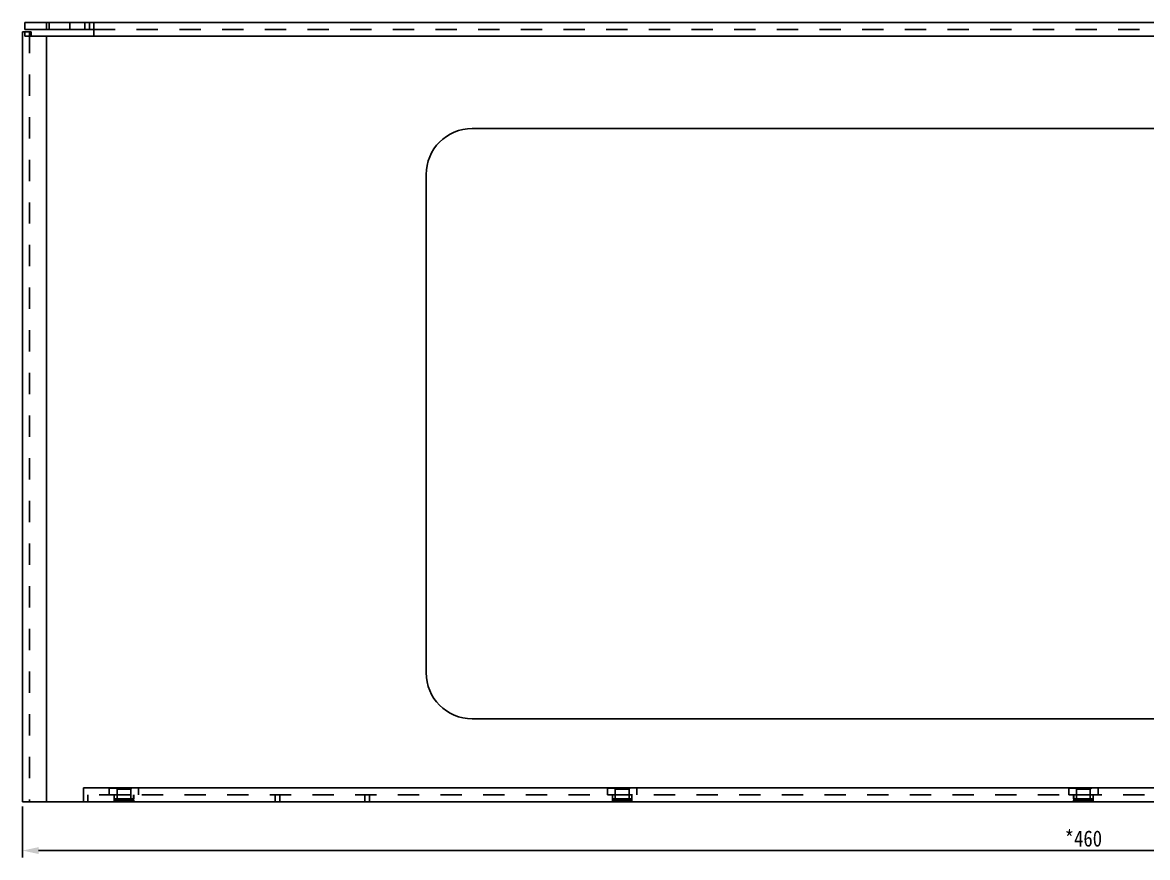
# Model space of a CAD drawing. Header units: millimetres. Extents: x -177 to 18421, y -5017 to 3255.
# Drawn here: x 5698.1 to 5942, y -3009.2 to -2828.1 of the extents above; entities that cross this region are included whole.
import ezdxf

# ---------------------------------------------------------------- set-up
doc = ezdxf.new("R2010")
doc.units = ezdxf.units.MM
doc.header["$LTSCALE"] = 46.255
doc.header["$PDMODE"] = 3
doc.header["$PDSIZE"] = 8
doc.linetypes.add('HIDDEN', pattern=[0.2, 0.1, -0.1])
doc.layers.get('0').update_dxf_attribs({"linetype": 'CONTINUOUS'})
doc.layers.get('Defpoints').update_dxf_attribs({"linetype": 'CONTINUOUS'})
doc.layers.add('02___PRT_ALL_AXES', color=7, linetype='CONTINUOUS')
doc.layers.add('DEFAULT_2', color=8, linetype='HIDDEN')
doc.styles.get("Standard").update_dxf_attribs({"font": 'txt', "width": 0.85})
doc.dimstyles.new('DIMSTYLE_1', dxfattribs={"dimtxt": 3.5, "dimasz": 3.5, "dimexe": 1.5, "dimexo": 1, "dimgap": 0.875, "dimtad": 1, "dimdsep": 46, "dimtxsty": 'Standard', "dimblk": '_FILLED', "dimcen": 0.09, "dimadec": 0, "dimazin": 0, "dimtp": 0.01, "dimtm": 0.01, "dimtfac": 1, "dimtofl": 0, "dimtmove": 0, "dimatfit": 3, "dimldrblk": '_FILLED', "dimfxl": 0, "dimtolj": 1, "dimarcsym": 0})

# ---------------------------------------------------------------- blocks, each defined once
blk = doc.blocks.new('_FILLED')
at = {"color": 0, "linetype": 'ByBlock'}
blk.add_solid([(0, 0), (-1, 0.214), (-1, -0.214)], dxfattribs=at)
blk = doc.blocks.new('*D70')
at = {"color": 0, "linetype": 'Continuous', "lineweight": -2, "transparency": 16777216}
for p, q in [((5698.11, -2998.11), (5698.11, -3009.2)), ((6158.11, -2998.11), (6158.11, -3009.2)), ((5701.61, -3007.7), (6154.61, -3007.7))]:
    blk.add_line(p, q, dxfattribs=at)
at = {"layer": 'Defpoints', "color": 0, "linetype": 'Continuous', "transparency": 16777216}
for p in [(5698.11, -2997.11), (6158.11, -2997.11), (6158.11, -3007.7)]:
    blk.add_point(p, dxfattribs=at)
at = {"color": 0, "linetype": 'Continuous', "lineweight": -2, "transparency": 16777216, "xscale": 3.5, "yscale": 3.5, "zscale": 3.5, "rotation": 180}
blk.add_blockref('_FILLED', (5698.11, -3007.7), dxfattribs=at)
at = {"color": 0, "linetype": 'Continuous', "lineweight": -2, "transparency": 16777216, "xscale": 3.5, "yscale": 3.5, "zscale": 3.5}
blk.add_blockref('_FILLED', (6158.11, -3007.7), dxfattribs=at)
at = {"color": 0, "linetype": 'Continuous', "transparency": 16777216, "insert": (5928.11, -3003.33), "char_height": 3.5, "width": 17, "attachment_point": 2}
blk.add_mtext('\\A1;*460', dxfattribs=at)

msp = doc.modelspace()

# ---------------------------------------------------------------- linework, layer by layer
at = {"color": 7, "linetype": 'Continuous'}
for p, q in [((5698.608, -2828.109), (5698.608, -2829.609)), ((5703.308, -2828.109), (5703.308, -2829.609)), ((5711.608, -2829.609), (5711.608, -2828.109)), ((5712.608, -2829.609), (5712.608, -2828.109)), ((5698.597, -2830.109), (5699.956, -2830.109)), ((5698.608, -2829.609), (5713.608, -2829.609)), ((5699.956, -2830.109), (5699.956, -2831.109))]:
    msp.add_line(p, q, dxfattribs=at)
at = {"color": 3, "linetype": 'Continuous'}
for p, q in [((5698.608, -2828.109), (6157.608, -2828.109)), ((5713.608, -2828.109), (5713.608, -2831.109)), ((5698.108, -2830.109), (5698.108, -2997.109)), ((5698.597, -2830.109), (5698.108, -2830.109)), ((5698.597, -2830.109), (5698.597, -2831.109)), ((5698.597, -2831.109), (6157.62, -2831.109)), ((5703.308, -2831.109), (5703.308, -2997.109)), ((5795.608, -2851.109), (6060.608, -2851.109)), ((5785.608, -2969.109), (5785.608, -2861.109)), ((6060.608, -2979.109), (5795.608, -2979.109)), ((5711.308, -2994.109), (5711.308, -2997.109)), ((6144.908, -2994.109), (5711.308, -2994.109)), ((6158.108, -2997.109), (5698.108, -2997.109))]:
    msp.add_line(p, q, dxfattribs=at)
for centre, start, end in [((5795.608, -2861.109), 90, 180), ((5795.608, -2969.109), 180, 270)]:
    msp.add_arc(centre, 10, start, end, dxfattribs=at)
at = {"layer": '02___PRT_ALL_AXES', "color": 8, "linetype": 'HIDDEN'}
for p, q in [((5703.858, -2828.109), (5703.858, -2829.609)), ((5703.858, -2828.109), (5708.358, -2828.109)), ((5708.358, -2828.109), (5708.358, -2829.609)), ((5703.858, -2829.609), (5708.358, -2829.609)), ((5716.933, -2994.109), (5716.933, -2995.609)), ((5718.608, -2994.409), (5718.608, -2996.979)), ((5721.608, -2994.409), (5721.608, -2996.979)), ((5723.283, -2994.109), (5723.283, -2995.609)), ((5824.933, -2994.109), (5824.933, -2995.609)), ((5826.608, -2994.409), (5826.608, -2996.979)), ((5829.608, -2994.409), (5829.608, -2996.979)), ((5831.283, -2994.109), (5831.283, -2995.609)), ((5924.933, -2994.109), (5924.933, -2995.609)), ((5926.608, -2994.409), (5926.608, -2996.979)), ((5929.608, -2994.409), (5929.608, -2996.979)), ((5931.283, -2994.109), (5931.283, -2995.609)), ((5716.933, -2995.609), (5723.283, -2995.609)), ((5717.998, -2995.609), (5717.998, -2996.459)), ((5718.198, -2996.459), (5717.998, -2996.849)), ((5717.998, -2996.459), (5722.218, -2996.459)), ((5717.998, -2996.849), (5717.998, -2996.979)), ((5717.998, -2996.849), (5722.218, -2996.849)), ((5717.998, -2996.979), (5722.218, -2996.979)), ((5718.008, -2995.609), (5718.008, -2997.109)), ((5718.008, -2997.109), (5722.208, -2997.109)), ((5722.018, -2996.459), (5722.218, -2996.849)), ((5722.208, -2995.609), (5722.208, -2997.109)), ((5722.218, -2995.609), (5722.218, -2996.459)), ((5722.218, -2996.849), (5722.218, -2996.979)), ((5824.933, -2995.609), (5831.283, -2995.609)), ((5825.998, -2995.609), (5825.998, -2996.459)), ((5825.998, -2996.459), (5830.218, -2996.459)), ((5826.198, -2996.459), (5825.998, -2996.849)), ((5825.998, -2996.849), (5825.998, -2996.979)), ((5825.998, -2996.849), (5830.218, -2996.849)), ((5825.998, -2996.979), (5830.218, -2996.979)), ((5826.008, -2995.609), (5826.008, -2997.109)), ((5826.008, -2997.109), (5830.208, -2997.109)), ((5830.018, -2996.459), (5830.218, -2996.849)), ((5830.208, -2995.609), (5830.208, -2997.109)), ((5830.218, -2995.609), (5830.218, -2996.459)), ((5830.218, -2996.849), (5830.218, -2996.979)), ((5924.933, -2995.609), (5931.283, -2995.609)), ((5925.998, -2995.609), (5925.998, -2996.459)), ((5925.998, -2996.459), (5930.218, -2996.459)), ((5926.198, -2996.459), (5925.998, -2996.849)), ((5925.998, -2996.849), (5930.218, -2996.849)), ((5925.998, -2996.849), (5925.998, -2996.979)), ((5925.998, -2996.979), (5930.218, -2996.979)), ((5926.008, -2995.609), (5926.008, -2997.109)), ((5926.008, -2997.109), (5930.208, -2997.109)), ((5930.018, -2996.459), (5930.218, -2996.849)), ((5930.208, -2995.609), (5930.208, -2997.109)), ((5930.218, -2995.609), (5930.218, -2996.459)), ((5930.218, -2996.849), (5930.218, -2996.979))]:
    msp.add_line(p, q, dxfattribs=at)
at = {"layer": 'DEFAULT_2', "color": 8, "linetype": 'HIDDEN'}
for p, q in [((5699.608, -2830.109), (5699.608, -2997.109)), ((5713.608, -2829.609), (6142.608, -2829.609)), ((5716.946, -2994.109), (5716.946, -2994.159)), ((5716.946, -2994.159), (5719.441, -2994.159)), ((5716.956, -2994.109), (5716.956, -2994.159)), ((5716.96, -2994.109), (5716.96, -2994.159)), ((5716.984, -2994.109), (5716.984, -2994.159)), ((5717.017, -2994.109), (5717.017, -2994.159)), ((5717.031, -2994.109), (5717.031, -2994.159)), ((5717.072, -2994.109), (5717.072, -2994.159)), ((5717.083, -2994.109), (5717.083, -2994.159)), ((5717.088, -2994.109), (5717.088, -2994.159)), ((5717.109, -2994.109), (5717.109, -2994.159)), ((5717.119, -2994.109), (5717.119, -2994.159)), ((5717.121, -2994.109), (5717.121, -2994.159)), ((5717.148, -2994.109), (5717.148, -2994.159)), ((5717.156, -2994.109), (5717.156, -2994.159)), ((5717.202, -2994.109), (5717.202, -2994.159)), ((5717.209, -2994.109), (5717.209, -2994.159)), ((5717.21, -2994.109), (5717.21, -2994.159)), ((5717.22, -2994.109), (5717.22, -2994.159)), ((5717.222, -2994.109), (5717.222, -2994.159)), ((5717.252, -2994.109), (5717.252, -2994.159)), ((5717.285, -2994.109), (5717.285, -2994.159)), ((5717.314, -2994.109), (5717.314, -2994.159)), ((5717.333, -2994.109), (5717.333, -2994.159)), ((5717.346, -2994.109), (5717.346, -2994.159)), ((5717.383, -2994.109), (5717.383, -2994.159)), ((5717.384, -2994.109), (5717.384, -2994.159)), ((5717.392, -2994.109), (5717.392, -2994.159)), ((5717.396, -2994.109), (5717.396, -2994.159)), ((5717.397, -2994.109), (5717.397, -2994.159)), ((5717.4, -2994.109), (5717.4, -2994.159)), ((5717.408, -2994.109), (5717.408, -2994.159)), ((5717.445, -2994.109), (5717.445, -2994.159)), ((5717.45, -2994.109), (5717.45, -2994.159)), ((5717.456, -2994.109), (5717.456, -2994.159)), ((5717.476, -2994.109), (5717.476, -2994.159)), ((5717.477, -2994.109), (5717.477, -2994.159)), ((5717.497, -2994.109), (5717.497, -2994.159)), ((5717.513, -2994.109), (5717.513, -2994.159)), ((5717.519, -2994.109), (5717.519, -2994.159)), ((5717.52, -2994.109), (5717.52, -2994.159)), ((5717.524, -2994.109), (5717.524, -2994.159)), ((5717.527, -2994.109), (5717.527, -2994.159)), ((5717.536, -2994.109), (5717.536, -2994.159)), ((5717.556, -2994.109), (5717.556, -2994.159)), ((5717.575, -2994.109), (5717.575, -2994.159)), ((5717.608, -2994.109), (5717.608, -2994.159)), ((5717.637, -2994.109), (5717.637, -2994.159)), ((5717.679, -2994.109), (5717.679, -2994.159)), ((5717.692, -2994.109), (5717.692, -2994.159)), ((5717.726, -2994.109), (5717.726, -2994.159)), ((5717.734, -2994.109), (5717.734, -2994.159)), ((5717.744, -2994.109), (5717.744, -2994.159)), ((5717.767, -2994.109), (5717.767, -2994.159)), ((5717.778, -2994.109), (5717.778, -2994.159)), ((5717.79, -2994.109), (5717.79, -2994.159)), ((5717.796, -2994.109), (5717.796, -2994.159)), ((5717.806, -2994.109), (5717.806, -2994.159)), ((5717.815, -2994.109), (5717.815, -2994.159)), ((5717.823, -2994.109), (5717.823, -2994.159)), ((5717.855, -2994.109), (5717.855, -2994.159)), ((5717.858, -2994.109), (5717.858, -2994.159)), ((5717.862, -2994.109), (5717.862, -2994.159)), ((5717.868, -2994.109), (5717.868, -2994.159)), ((5717.876, -2994.109), (5717.876, -2994.159)), ((5717.883, -2994.109), (5717.883, -2994.159)), ((5717.916, -2994.109), (5717.916, -2994.159)), ((5717.918, -2994.109), (5717.918, -2994.159)), ((5717.927, -2994.109), (5717.927, -2994.159)), ((5717.932, -2994.109), (5717.932, -2994.159)), ((5717.934, -2994.109), (5717.934, -2994.159)), ((5717.936, -2994.109), (5717.936, -2994.159)), ((5717.942, -2994.109), (5717.942, -2994.159)), ((5717.943, -2994.109), (5717.943, -2994.159)), ((5717.949, -2994.109), (5717.949, -2994.159)), ((5717.957, -2994.109), (5717.957, -2994.159)), ((5717.964, -2994.109), (5717.964, -2994.159)), ((5717.966, -2994.109), (5717.966, -2994.159)), ((5718.007, -2994.109), (5718.007, -2994.159)), ((5718.021, -2994.109), (5718.021, -2994.159)), ((5718.073, -2994.109), (5718.073, -2994.159)), ((5718.074, -2994.109), (5718.074, -2994.159)), ((5718.08, -2994.109), (5718.08, -2994.159)), ((5718.113, -2994.109), (5718.113, -2994.159)), ((5718.129, -2994.109), (5718.129, -2994.159)), ((5718.13, -2994.109), (5718.13, -2994.159)), ((5718.152, -2994.109), (5718.152, -2994.159)), ((5718.161, -2994.109), (5718.161, -2994.159)), ((5718.191, -2994.109), (5718.191, -2994.159)), ((5718.199, -2994.109), (5718.199, -2994.159)), ((5718.225, -2994.109), (5718.225, -2994.159)), ((5718.244, -2994.109), (5718.244, -2994.159)), ((5718.258, -2994.109), (5718.258, -2994.159)), ((5718.261, -2994.109), (5718.261, -2994.159)), ((5718.283, -2994.109), (5718.283, -2994.159)), ((5718.294, -2994.109), (5718.294, -2994.159)), ((5718.298, -2994.109), (5718.298, -2994.159)), ((5718.3, -2994.109), (5718.3, -2994.159)), ((5718.303, -2994.109), (5718.303, -2994.159)), ((5718.608, -2994.409), (5718.308, -2994.109)), ((5718.318, -2994.109), (5718.318, -2994.159)), ((5718.319, -2994.109), (5718.319, -2994.159)), ((5718.339, -2994.109), (5718.339, -2994.159)), ((5718.353, -2994.109), (5718.353, -2994.159)), ((5718.362, -2994.109), (5718.362, -2994.159)), ((5718.363, -2994.109), (5718.363, -2994.159)), ((5718.374, -2994.109), (5718.374, -2994.159)), ((5718.379, -2994.109), (5718.379, -2994.159)), ((5718.401, -2994.109), (5718.401, -2994.159)), ((5718.403, -2994.109), (5718.403, -2994.159)), ((5718.443, -2994.109), (5718.443, -2994.159)), ((5718.451, -2994.109), (5718.451, -2994.159)), ((5718.457, -2994.109), (5718.457, -2994.159)), ((5718.458, -2994.109), (5718.458, -2994.159)), ((5718.505, -2994.109), (5718.505, -2994.159)), ((5718.518, -2994.109), (5718.518, -2994.159)), ((5718.521, -2994.109), (5718.521, -2994.159)), ((5718.522, -2994.109), (5718.522, -2994.159)), ((5718.527, -2994.109), (5718.527, -2994.159)), ((5718.554, -2994.109), (5718.554, -2994.159)), ((5718.557, -2994.109), (5718.557, -2994.159)), ((5718.573, -2994.109), (5718.573, -2994.159)), ((5718.578, -2994.109), (5718.578, -2994.159)), ((5718.583, -2994.109), (5718.583, -2994.159)), ((5718.585, -2994.109), (5718.585, -2994.159)), ((5718.6, -2994.109), (5718.6, -2994.159)), ((5718.602, -2994.109), (5718.602, -2994.159)), ((5718.608, -2994.409), (5718.608, -2996.979)), ((5721.608, -2994.409), (5718.608, -2994.409)), ((5718.618, -2994.109), (5718.618, -2994.159)), ((5718.652, -2994.109), (5718.652, -2994.159)), ((5718.667, -2994.109), (5718.667, -2994.159)), ((5718.67, -2994.109), (5718.67, -2994.159)), ((5718.674, -2994.109), (5718.674, -2994.159)), ((5718.721, -2994.109), (5718.721, -2994.159)), ((5718.726, -2994.109), (5718.726, -2994.159)), ((5718.758, -2994.109), (5718.758, -2994.159)), ((5718.851, -2994.109), (5718.851, -2994.159)), ((5719.015, -2994.109), (5719.015, -2994.159)), ((5719.058, -2994.109), (5719.058, -2994.159)), ((5719.073, -2994.109), (5719.073, -2994.159)), ((5719.12, -2994.109), (5719.12, -2994.159)), ((5719.136, -2994.109), (5719.136, -2994.159)), ((5719.139, -2994.109), (5719.139, -2994.159)), ((5719.171, -2994.109), (5719.171, -2994.159)), ((5719.176, -2994.109), (5719.176, -2994.159)), ((5719.199, -2994.109), (5719.199, -2994.159)), ((5719.237, -2994.109), (5719.237, -2994.159)), ((5719.281, -2994.109), (5719.281, -2994.159)), ((5719.283, -2994.109), (5719.283, -2994.159)), ((5719.288, -2994.109), (5719.288, -2994.159)), ((5719.315, -2994.109), (5719.315, -2994.159)), ((5719.333, -2994.109), (5719.333, -2994.159)), ((5719.334, -2994.109), (5719.334, -2994.159)), ((5719.336, -2994.109), (5719.336, -2994.159)), ((5719.352, -2994.109), (5719.352, -2994.159)), ((5719.352, -2994.109), (5719.352, -2994.159)), ((5719.362, -2994.109), (5719.362, -2994.159)), ((5719.396, -2994.109), (5719.396, -2994.159)), ((5719.405, -2994.109), (5719.405, -2994.159)), ((5719.421, -2994.109), (5719.421, -2994.159)), ((5719.426, -2994.109), (5719.426, -2994.159)), ((5719.441, -2994.109), (5719.441, -2994.159)), ((5721.608, -2994.409), (5721.908, -2994.109)), ((5721.608, -2994.409), (5721.608, -2996.979)), ((5824.946, -2994.109), (5824.946, -2994.159)), ((5824.946, -2994.159), (5827.441, -2994.159)), ((5824.956, -2994.109), (5824.956, -2994.159)), ((5824.96, -2994.109), (5824.96, -2994.159)), ((5824.984, -2994.109), (5824.984, -2994.159)), ((5825.017, -2994.109), (5825.017, -2994.159)), ((5825.031, -2994.109), (5825.031, -2994.159)), ((5825.072, -2994.109), (5825.072, -2994.159)), ((5825.083, -2994.109), (5825.083, -2994.159)), ((5825.088, -2994.109), (5825.088, -2994.159)), ((5825.109, -2994.109), (5825.109, -2994.159)), ((5825.119, -2994.109), (5825.119, -2994.159)), ((5825.121, -2994.109), (5825.121, -2994.159)), ((5825.148, -2994.109), (5825.148, -2994.159)), ((5825.156, -2994.109), (5825.156, -2994.159)), ((5825.202, -2994.109), (5825.202, -2994.159)), ((5825.209, -2994.109), (5825.209, -2994.159)), ((5825.21, -2994.109), (5825.21, -2994.159)), ((5825.22, -2994.109), (5825.22, -2994.159)), ((5825.222, -2994.109), (5825.222, -2994.159)), ((5825.252, -2994.109), (5825.252, -2994.159)), ((5825.285, -2994.109), (5825.285, -2994.159)), ((5825.314, -2994.109), (5825.314, -2994.159)), ((5825.333, -2994.109), (5825.333, -2994.159)), ((5825.346, -2994.109), (5825.346, -2994.159)), ((5825.383, -2994.109), (5825.383, -2994.159)), ((5825.384, -2994.109), (5825.384, -2994.159)), ((5825.392, -2994.109), (5825.392, -2994.159)), ((5825.396, -2994.109), (5825.396, -2994.159)), ((5825.397, -2994.109), (5825.397, -2994.159)), ((5825.4, -2994.109), (5825.4, -2994.159)), ((5825.408, -2994.109), (5825.408, -2994.159)), ((5825.445, -2994.109), (5825.445, -2994.159)), ((5825.45, -2994.109), (5825.45, -2994.159)), ((5825.456, -2994.109), (5825.456, -2994.159)), ((5825.476, -2994.109), (5825.476, -2994.159)), ((5825.477, -2994.109), (5825.477, -2994.159)), ((5825.497, -2994.109), (5825.497, -2994.159)), ((5825.513, -2994.109), (5825.513, -2994.159)), ((5825.519, -2994.109), (5825.519, -2994.159)), ((5825.52, -2994.109), (5825.52, -2994.159)), ((5825.524, -2994.109), (5825.524, -2994.159)), ((5825.527, -2994.109), (5825.527, -2994.159)), ((5825.536, -2994.109), (5825.536, -2994.159)), ((5825.556, -2994.109), (5825.556, -2994.159)), ((5825.575, -2994.109), (5825.575, -2994.159)), ((5825.608, -2994.109), (5825.608, -2994.159)), ((5825.637, -2994.109), (5825.637, -2994.159)), ((5825.679, -2994.109), (5825.679, -2994.159)), ((5825.692, -2994.109), (5825.692, -2994.159)), ((5825.726, -2994.109), (5825.726, -2994.159)), ((5825.734, -2994.109), (5825.734, -2994.159)), ((5825.744, -2994.109), (5825.744, -2994.159)), ((5825.767, -2994.109), (5825.767, -2994.159)), ((5825.778, -2994.109), (5825.778, -2994.159)), ((5825.79, -2994.109), (5825.79, -2994.159)), ((5825.796, -2994.109), (5825.796, -2994.159)), ((5825.806, -2994.109), (5825.806, -2994.159)), ((5825.815, -2994.109), (5825.815, -2994.159)), ((5825.823, -2994.109), (5825.823, -2994.159)), ((5825.855, -2994.109), (5825.855, -2994.159)), ((5825.858, -2994.109), (5825.858, -2994.159)), ((5825.862, -2994.109), (5825.862, -2994.159)), ((5825.868, -2994.109), (5825.868, -2994.159)), ((5825.876, -2994.109), (5825.876, -2994.159)), ((5825.883, -2994.109), (5825.883, -2994.159)), ((5825.916, -2994.109), (5825.916, -2994.159)), ((5825.918, -2994.109), (5825.918, -2994.159)), ((5825.927, -2994.109), (5825.927, -2994.159)), ((5825.932, -2994.109), (5825.932, -2994.159)), ((5825.934, -2994.109), (5825.934, -2994.159)), ((5825.936, -2994.109), (5825.936, -2994.159)), ((5825.942, -2994.109), (5825.942, -2994.159)), ((5825.943, -2994.109), (5825.943, -2994.159)), ((5825.949, -2994.109), (5825.949, -2994.159)), ((5825.957, -2994.109), (5825.957, -2994.159)), ((5825.964, -2994.109), (5825.964, -2994.159)), ((5825.966, -2994.109), (5825.966, -2994.159)), ((5826.007, -2994.109), (5826.007, -2994.159)), ((5826.021, -2994.109), (5826.021, -2994.159)), ((5826.073, -2994.109), (5826.073, -2994.159)), ((5826.074, -2994.109), (5826.074, -2994.159)), ((5826.08, -2994.109), (5826.08, -2994.159)), ((5826.113, -2994.109), (5826.113, -2994.159)), ((5826.129, -2994.109), (5826.129, -2994.159)), ((5826.13, -2994.109), (5826.13, -2994.159)), ((5826.152, -2994.109), (5826.152, -2994.159)), ((5826.161, -2994.109), (5826.161, -2994.159)), ((5826.191, -2994.109), (5826.191, -2994.159)), ((5826.199, -2994.109), (5826.199, -2994.159)), ((5826.225, -2994.109), (5826.225, -2994.159)), ((5826.244, -2994.109), (5826.244, -2994.159)), ((5826.258, -2994.109), (5826.258, -2994.159)), ((5826.261, -2994.109), (5826.261, -2994.159)), ((5826.283, -2994.109), (5826.283, -2994.159)), ((5826.294, -2994.109), (5826.294, -2994.159)), ((5826.298, -2994.109), (5826.298, -2994.159)), ((5826.3, -2994.109), (5826.3, -2994.159)), ((5826.303, -2994.109), (5826.303, -2994.159)), ((5826.608, -2994.409), (5826.308, -2994.109)), ((5826.318, -2994.109), (5826.318, -2994.159)), ((5826.319, -2994.109), (5826.319, -2994.159)), ((5826.339, -2994.109), (5826.339, -2994.159)), ((5826.353, -2994.109), (5826.353, -2994.159)), ((5826.362, -2994.109), (5826.362, -2994.159)), ((5826.363, -2994.109), (5826.363, -2994.159)), ((5826.374, -2994.109), (5826.374, -2994.159)), ((5826.379, -2994.109), (5826.379, -2994.159)), ((5826.401, -2994.109), (5826.401, -2994.159)), ((5826.403, -2994.109), (5826.403, -2994.159)), ((5826.443, -2994.109), (5826.443, -2994.159)), ((5826.451, -2994.109), (5826.451, -2994.159)), ((5826.457, -2994.109), (5826.457, -2994.159)), ((5826.458, -2994.109), (5826.458, -2994.159)), ((5826.505, -2994.109), (5826.505, -2994.159)), ((5826.518, -2994.109), (5826.518, -2994.159)), ((5826.521, -2994.109), (5826.521, -2994.159)), ((5826.522, -2994.109), (5826.522, -2994.159)), ((5826.527, -2994.109), (5826.527, -2994.159)), ((5826.554, -2994.109), (5826.554, -2994.159)), ((5826.557, -2994.109), (5826.557, -2994.159)), ((5826.573, -2994.109), (5826.573, -2994.159)), ((5826.578, -2994.109), (5826.578, -2994.159)), ((5826.583, -2994.109), (5826.583, -2994.159)), ((5826.585, -2994.109), (5826.585, -2994.159)), ((5826.6, -2994.109), (5826.6, -2994.159)), ((5826.602, -2994.109), (5826.602, -2994.159)), ((5826.608, -2994.409), (5826.608, -2996.979)), ((5829.608, -2994.409), (5826.608, -2994.409)), ((5826.618, -2994.109), (5826.618, -2994.159)), ((5826.652, -2994.109), (5826.652, -2994.159)), ((5826.667, -2994.109), (5826.667, -2994.159)), ((5826.67, -2994.109), (5826.67, -2994.159)), ((5826.674, -2994.109), (5826.674, -2994.159)), ((5826.721, -2994.109), (5826.721, -2994.159)), ((5826.726, -2994.109), (5826.726, -2994.159)), ((5826.758, -2994.109), (5826.758, -2994.159)), ((5826.851, -2994.109), (5826.851, -2994.159)), ((5827.015, -2994.109), (5827.015, -2994.159)), ((5827.058, -2994.109), (5827.058, -2994.159)), ((5827.073, -2994.109), (5827.073, -2994.159)), ((5827.12, -2994.109), (5827.12, -2994.159)), ((5827.136, -2994.109), (5827.136, -2994.159)), ((5827.139, -2994.109), (5827.139, -2994.159)), ((5827.171, -2994.109), (5827.171, -2994.159)), ((5827.176, -2994.109), (5827.176, -2994.159)), ((5827.199, -2994.109), (5827.199, -2994.159)), ((5827.237, -2994.109), (5827.237, -2994.159)), ((5827.281, -2994.109), (5827.281, -2994.159)), ((5827.283, -2994.109), (5827.283, -2994.159)), ((5827.288, -2994.109), (5827.288, -2994.159)), ((5827.315, -2994.109), (5827.315, -2994.159)), ((5827.333, -2994.109), (5827.333, -2994.159)), ((5827.334, -2994.109), (5827.334, -2994.159)), ((5827.336, -2994.109), (5827.336, -2994.159)), ((5827.352, -2994.109), (5827.352, -2994.159)), ((5827.352, -2994.109), (5827.352, -2994.159)), ((5827.362, -2994.109), (5827.362, -2994.159)), ((5827.396, -2994.109), (5827.396, -2994.159)), ((5827.405, -2994.109), (5827.405, -2994.159)), ((5827.421, -2994.109), (5827.421, -2994.159)), ((5827.426, -2994.109), (5827.426, -2994.159)), ((5827.441, -2994.109), (5827.441, -2994.159)), ((5829.608, -2994.409), (5829.908, -2994.109)), ((5829.608, -2994.409), (5829.608, -2996.979)), ((5924.946, -2994.109), (5924.946, -2994.159)), ((5924.946, -2994.159), (5927.441, -2994.159)), ((5924.956, -2994.109), (5924.956, -2994.159)), ((5924.96, -2994.109), (5924.96, -2994.159)), ((5924.984, -2994.109), (5924.984, -2994.159)), ((5925.017, -2994.109), (5925.017, -2994.159)), ((5925.031, -2994.109), (5925.031, -2994.159)), ((5925.072, -2994.109), (5925.072, -2994.159)), ((5925.083, -2994.109), (5925.083, -2994.159)), ((5925.088, -2994.109), (5925.088, -2994.159)), ((5925.109, -2994.109), (5925.109, -2994.159)), ((5925.119, -2994.109), (5925.119, -2994.159)), ((5925.121, -2994.109), (5925.121, -2994.159)), ((5925.148, -2994.109), (5925.148, -2994.159)), ((5925.156, -2994.109), (5925.156, -2994.159)), ((5925.202, -2994.109), (5925.202, -2994.159)), ((5925.209, -2994.109), (5925.209, -2994.159)), ((5925.21, -2994.109), (5925.21, -2994.159)), ((5925.22, -2994.109), (5925.22, -2994.159)), ((5925.222, -2994.109), (5925.222, -2994.159)), ((5925.252, -2994.109), (5925.252, -2994.159)), ((5925.285, -2994.109), (5925.285, -2994.159)), ((5925.314, -2994.109), (5925.314, -2994.159)), ((5925.333, -2994.109), (5925.333, -2994.159)), ((5925.346, -2994.109), (5925.346, -2994.159)), ((5925.383, -2994.109), (5925.383, -2994.159)), ((5925.384, -2994.109), (5925.384, -2994.159)), ((5925.392, -2994.109), (5925.392, -2994.159)), ((5925.396, -2994.109), (5925.396, -2994.159)), ((5925.397, -2994.109), (5925.397, -2994.159)), ((5925.4, -2994.109), (5925.4, -2994.159)), ((5925.408, -2994.109), (5925.408, -2994.159)), ((5925.445, -2994.109), (5925.445, -2994.159)), ((5925.45, -2994.109), (5925.45, -2994.159)), ((5925.456, -2994.109), (5925.456, -2994.159)), ((5925.476, -2994.109), (5925.476, -2994.159)), ((5925.477, -2994.109), (5925.477, -2994.159)), ((5925.497, -2994.109), (5925.497, -2994.159)), ((5925.513, -2994.109), (5925.513, -2994.159)), ((5925.519, -2994.109), (5925.519, -2994.159)), ((5925.52, -2994.109), (5925.52, -2994.159)), ((5925.524, -2994.109), (5925.524, -2994.159)), ((5925.527, -2994.109), (5925.527, -2994.159)), ((5925.536, -2994.109), (5925.536, -2994.159)), ((5925.556, -2994.109), (5925.556, -2994.159)), ((5925.575, -2994.109), (5925.575, -2994.159)), ((5925.608, -2994.109), (5925.608, -2994.159)), ((5925.637, -2994.109), (5925.637, -2994.159)), ((5925.679, -2994.109), (5925.679, -2994.159)), ((5925.692, -2994.109), (5925.692, -2994.159)), ((5925.726, -2994.109), (5925.726, -2994.159)), ((5925.734, -2994.109), (5925.734, -2994.159)), ((5925.744, -2994.109), (5925.744, -2994.159)), ((5925.767, -2994.109), (5925.767, -2994.159)), ((5925.778, -2994.109), (5925.778, -2994.159)), ((5925.79, -2994.109), (5925.79, -2994.159)), ((5925.796, -2994.109), (5925.796, -2994.159)), ((5925.806, -2994.109), (5925.806, -2994.159)), ((5925.815, -2994.109), (5925.815, -2994.159)), ((5925.823, -2994.109), (5925.823, -2994.159)), ((5925.855, -2994.109), (5925.855, -2994.159)), ((5925.858, -2994.109), (5925.858, -2994.159)), ((5925.862, -2994.109), (5925.862, -2994.159)), ((5925.868, -2994.109), (5925.868, -2994.159)), ((5925.876, -2994.109), (5925.876, -2994.159)), ((5925.883, -2994.109), (5925.883, -2994.159)), ((5925.916, -2994.109), (5925.916, -2994.159)), ((5925.918, -2994.109), (5925.918, -2994.159)), ((5925.927, -2994.109), (5925.927, -2994.159)), ((5925.932, -2994.109), (5925.932, -2994.159)), ((5925.934, -2994.109), (5925.934, -2994.159)), ((5925.936, -2994.109), (5925.936, -2994.159)), ((5925.942, -2994.109), (5925.942, -2994.159)), ((5925.943, -2994.109), (5925.943, -2994.159)), ((5925.949, -2994.109), (5925.949, -2994.159)), ((5925.957, -2994.109), (5925.957, -2994.159)), ((5925.964, -2994.109), (5925.964, -2994.159)), ((5925.966, -2994.109), (5925.966, -2994.159)), ((5926.007, -2994.109), (5926.007, -2994.159)), ((5926.021, -2994.109), (5926.021, -2994.159)), ((5926.073, -2994.109), (5926.073, -2994.159)), ((5926.074, -2994.109), (5926.074, -2994.159)), ((5926.08, -2994.109), (5926.08, -2994.159)), ((5926.113, -2994.109), (5926.113, -2994.159)), ((5926.129, -2994.109), (5926.129, -2994.159)), ((5926.13, -2994.109), (5926.13, -2994.159)), ((5926.152, -2994.109), (5926.152, -2994.159)), ((5926.161, -2994.109), (5926.161, -2994.159)), ((5926.191, -2994.109), (5926.191, -2994.159)), ((5926.199, -2994.109), (5926.199, -2994.159)), ((5926.225, -2994.109), (5926.225, -2994.159)), ((5926.244, -2994.109), (5926.244, -2994.159)), ((5926.258, -2994.109), (5926.258, -2994.159)), ((5926.261, -2994.109), (5926.261, -2994.159)), ((5926.283, -2994.109), (5926.283, -2994.159)), ((5926.294, -2994.109), (5926.294, -2994.159)), ((5926.298, -2994.109), (5926.298, -2994.159)), ((5926.3, -2994.109), (5926.3, -2994.159)), ((5926.303, -2994.109), (5926.303, -2994.159)), ((5926.608, -2994.409), (5926.308, -2994.109)), ((5926.318, -2994.109), (5926.318, -2994.159)), ((5926.319, -2994.109), (5926.319, -2994.159)), ((5926.339, -2994.109), (5926.339, -2994.159)), ((5926.353, -2994.109), (5926.353, -2994.159)), ((5926.362, -2994.109), (5926.362, -2994.159)), ((5926.363, -2994.109), (5926.363, -2994.159)), ((5926.374, -2994.109), (5926.374, -2994.159)), ((5926.379, -2994.109), (5926.379, -2994.159)), ((5926.401, -2994.109), (5926.401, -2994.159)), ((5926.403, -2994.109), (5926.403, -2994.159)), ((5926.443, -2994.109), (5926.443, -2994.159)), ((5926.451, -2994.109), (5926.451, -2994.159)), ((5926.457, -2994.109), (5926.457, -2994.159)), ((5926.458, -2994.109), (5926.458, -2994.159)), ((5926.505, -2994.109), (5926.505, -2994.159)), ((5926.518, -2994.109), (5926.518, -2994.159)), ((5926.521, -2994.109), (5926.521, -2994.159)), ((5926.522, -2994.109), (5926.522, -2994.159)), ((5926.527, -2994.109), (5926.527, -2994.159)), ((5926.554, -2994.109), (5926.554, -2994.159)), ((5926.557, -2994.109), (5926.557, -2994.159)), ((5926.573, -2994.109), (5926.573, -2994.159)), ((5926.578, -2994.109), (5926.578, -2994.159)), ((5926.583, -2994.109), (5926.583, -2994.159)), ((5926.585, -2994.109), (5926.585, -2994.159)), ((5926.6, -2994.109), (5926.6, -2994.159)), ((5926.602, -2994.109), (5926.602, -2994.159)), ((5929.608, -2994.409), (5926.608, -2994.409)), ((5926.608, -2994.409), (5926.608, -2996.979)), ((5926.618, -2994.109), (5926.618, -2994.159)), ((5926.652, -2994.109), (5926.652, -2994.159)), ((5926.667, -2994.109), (5926.667, -2994.159)), ((5926.67, -2994.109), (5926.67, -2994.159)), ((5926.674, -2994.109), (5926.674, -2994.159)), ((5926.721, -2994.109), (5926.721, -2994.159)), ((5926.726, -2994.109), (5926.726, -2994.159)), ((5926.758, -2994.109), (5926.758, -2994.159)), ((5926.851, -2994.109), (5926.851, -2994.159)), ((5927.015, -2994.109), (5927.015, -2994.159)), ((5927.058, -2994.109), (5927.058, -2994.159)), ((5927.073, -2994.109), (5927.073, -2994.159)), ((5927.12, -2994.109), (5927.12, -2994.159)), ((5927.136, -2994.109), (5927.136, -2994.159)), ((5927.139, -2994.109), (5927.139, -2994.159)), ((5927.171, -2994.109), (5927.171, -2994.159)), ((5927.176, -2994.109), (5927.176, -2994.159)), ((5927.199, -2994.109), (5927.199, -2994.159)), ((5927.237, -2994.109), (5927.237, -2994.159)), ((5927.281, -2994.109), (5927.281, -2994.159)), ((5927.283, -2994.109), (5927.283, -2994.159)), ((5927.288, -2994.109), (5927.288, -2994.159)), ((5927.315, -2994.109), (5927.315, -2994.159)), ((5927.333, -2994.109), (5927.333, -2994.159)), ((5927.334, -2994.109), (5927.334, -2994.159)), ((5927.336, -2994.109), (5927.336, -2994.159)), ((5927.352, -2994.109), (5927.352, -2994.159)), ((5927.352, -2994.109), (5927.352, -2994.159)), ((5927.362, -2994.109), (5927.362, -2994.159)), ((5927.396, -2994.109), (5927.396, -2994.159)), ((5927.405, -2994.109), (5927.405, -2994.159)), ((5927.421, -2994.109), (5927.421, -2994.159)), ((5927.426, -2994.109), (5927.426, -2994.159)), ((5927.441, -2994.109), (5927.441, -2994.159)), ((5929.608, -2994.409), (5929.908, -2994.109)), ((5929.608, -2994.409), (5929.608, -2996.979)), ((6144.908, -2995.609), (5711.308, -2995.609)), ((5712.308, -2995.609), (5712.308, -2997.109)), ((5752.908, -2995.609), (5752.908, -2997.109)), ((5753.908, -2995.609), (5753.908, -2997.109)), ((5772.308, -2995.609), (5772.308, -2997.109)), ((5773.308, -2995.609), (5773.308, -2997.109))]:
    msp.add_line(p, q, dxfattribs=at)

# ---------------------------------------------------------------- dimensions: what is measured, and where the dimension line sits
at = {"color": 2, "linetype": 'Continuous'}
dim = msp.add_linear_dim(base=(6158.108, -3007.704), p1=(5698.108, -2997.109), p2=(6158.108, -2997.109), text='*460', dimstyle='DIMSTYLE_1', dxfattribs=at)
dim.commit()
dim.dimension.update_dxf_attribs({"geometry": '*D70', "text_midpoint": (5928.108, -3007.704), "dimtype": 160})

doc.saveas('drawing.dxf')
